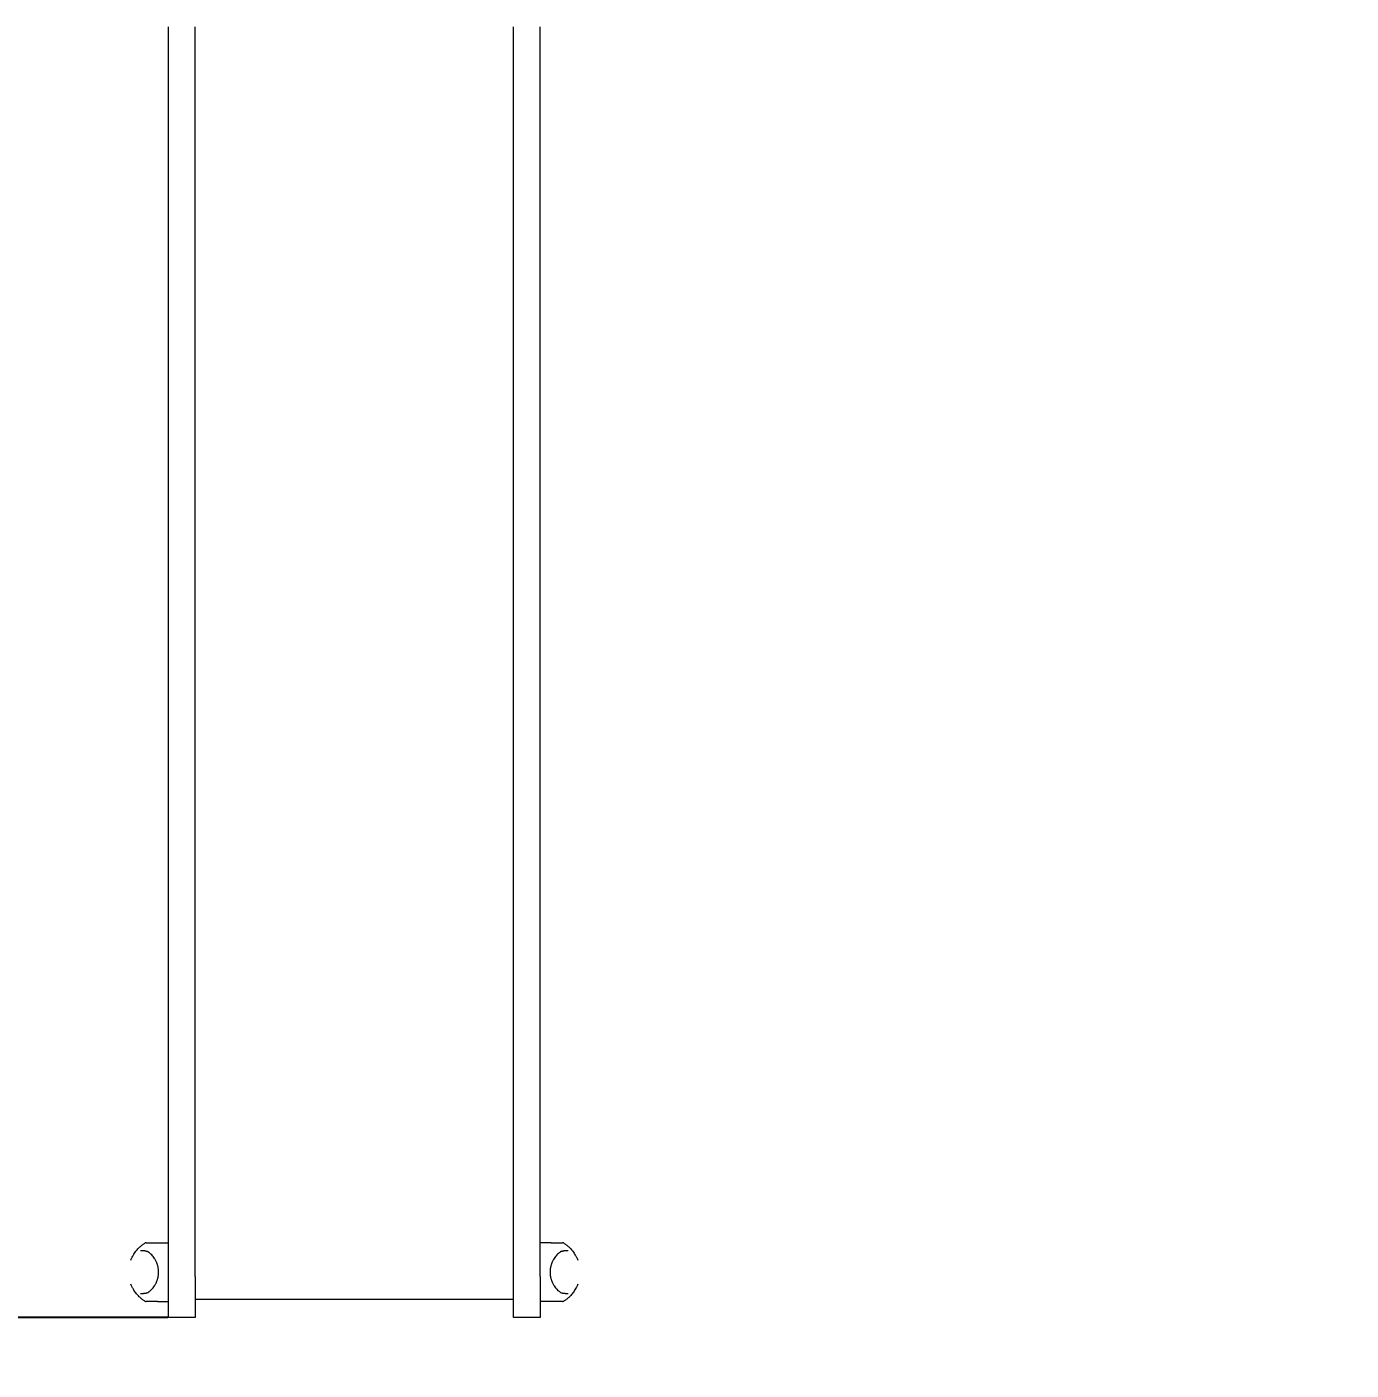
# Model space of a CAD drawing. Extents: x -5207 to 7460, y -6482 to 6318.
# Drawn here: x -929 to 1209, y -2750 to -582 of the extents above; entities that cross this region are included whole.
import ezdxf

# ---------------------------------------------------------------- set-up
doc = ezdxf.new("R2010")
doc.units = 0
doc.header["$LTSCALE"] = 5
doc.header["$PDMODE"] = 33
doc.header["$PDSIZE"] = 20
doc.layers.get('Defpoints').update_dxf_attribs({"linetype": 'CONTINUOUS'})
doc.layers.add('Lg_dim', color=7, linetype='CONTINUOUS')
doc.layers.add('Lg_prod', color=40, linetype='CONTINUOUS')
doc.styles.add('LG1', font='arial.ttf', dxfattribs={"height": 185})
doc.dimstyles.new('LG_DIM', dxfattribs={"dimtxt": 185, "dimasz": 120, "dimexe": 50, "dimexo": 1, "dimgap": 50, "dimtad": 0, "dimtih": 1, "dimtoh": 1, "dimdec": 0, "dimrnd": 10, "dimdsep": 46, "dimtxsty": 'LG1', "dimcen": 2.5, "dimclrt": 4, "dimadec": 4, "dimazin": 0, "dimtfac": 1, "dimtdec": 0, "dimtmove": 0, "dimatfit": 3, "dimfxl": 1, "dimtolj": 1, "dimtzin": 0, "dimarcsym": 0})

# ---------------------------------------------------------------- blocks, each defined once
blk = doc.blocks.new('*D4')
at = {"layer": 'Defpoints', "color": 0, "transparency": 16777216}
for p in [(-2635.8, 778.5, 0.2), (5060.8, -1646.5), (5060.8, -6051.4)]:
    blk.add_point(p, dxfattribs=at)
at = {"layer": 'Lg_dim', "color": 0, "lineweight": -2, "transparency": 16777216}
for p, q in [((-2635.8, 777.5), (-2635.8, -6101.4)), ((5060.8, -1647.5), (5060.8, -6101.4)), ((-2515.8, -6051.4), (539, -6051.4)), ((4940.8, -6051.4), (1808.5, -6051.4))]:
    blk.add_line(p, q, dxfattribs=at)
at = {"layer": 'Lg_dim', "color": 0, "transparency": 16777216}
for points in [[(-2515.8, -6031.4), (-2515.8, -6071.4), (-2635.8, -6051.4)], [(4940.8, -6031.4), (4940.8, -6071.4), (5060.8, -6051.4)]]:
    blk.add_solid(points, dxfattribs=at)
at = {"layer": 'Lg_dim', "color": 4, "transparency": 16777216, "insert": (1173.7, -6051.4), "char_height": 185, "attachment_point": 5, "style": 'LG1'}
blk.add_mtext('\\A1;7700 mm\\P [(25\'-3{\\H1.000000x;\\S1/4;}")]', dxfattribs=at)
blk = doc.blocks.new('*D5')
at = {"layer": 'Defpoints', "color": 0, "transparency": 16777216}
for p in [(-283.4, 3694.5, 0.2), (-100, -4659.7), (6750.7, -4659.7)]:
    blk.add_point(p, dxfattribs=at)
at = {"layer": 'Lg_dim', "color": 0, "lineweight": -2, "transparency": 16777216}
for p, q in [((-282.4, 3694.5), (6800.7, 3694.5)), ((6750.7, 3574.5), (6750.7, -297.9)), ((6750.7, -4539.7), (6750.7, -1197.7)), ((-99, -4659.7), (6800.7, -4659.7))]:
    blk.add_line(p, q, dxfattribs=at)
at = {"layer": 'Lg_dim', "color": 0, "transparency": 16777216}
for points in [[(6730.7, 3574.5), (6770.7, 3574.5), (6750.7, 3694.5)], [(6730.7, -4539.7), (6770.7, -4539.7), (6750.7, -4659.7)]]:
    blk.add_solid(points, dxfattribs=at)
at = {"layer": 'Lg_dim', "color": 4, "transparency": 16777216, "insert": (6750.7, -747.8), "char_height": 185, "attachment_point": 5, "style": 'LG1'}
blk.add_mtext('\\A1;8350 mm\\P [(27\'-5{\\H1.000000x;\\S1/8;}")]', dxfattribs=at)
blk = doc.blocks.new('*D6')
at = {"layer": 'Defpoints', "color": 0, "transparency": 16777216}
for p in [(-250.2, 2014.9), (-4497.8, -2664.7), (-700, -2664.7)]:
    blk.add_point(p, dxfattribs=at)
at = {"layer": 'Lg_dim', "color": 0, "lineweight": -2, "transparency": 16777216}
for p, q in [((-251.2, 2014.9), (-4547.8, 2014.9)), ((-4497.8, 1894.9), (-4497.8, 117.7)), ((-4497.8, -2544.7), (-4497.8, -785.4)), ((-701, -2664.7), (-4547.8, -2664.7))]:
    blk.add_line(p, q, dxfattribs=at)
at = {"layer": 'Lg_dim', "color": 0, "transparency": 16777216}
for points in [[(-4517.8, 1894.9), (-4477.8, 1894.9), (-4497.8, 2014.9)], [(-4517.8, -2544.7), (-4477.8, -2544.7), (-4497.8, -2664.7)]]:
    blk.add_solid(points, dxfattribs=at)
at = {"layer": 'Lg_dim', "color": 4, "transparency": 16777216, "insert": (-4497.8, -333.8), "char_height": 185, "attachment_point": 5, "style": 'LG1'}
blk.add_mtext('\\A1;4680 mm\\P [(15\'-4{\\H1.000000x;\\S3/8;}")]', dxfattribs=at)

msp = doc.modelspace()

# ---------------------------------------------------------------- linework, layer by layer
at = {"layer": 'Lg_prod', "linetype": 'Continuous', "lineweight": 0}
for p, q in [((-700, -1731.3), (-700, -582.2)), ((-657, -1731.3), (-657, -582.2)), ((-143, -1731.3), (-143, -582.2)), ((-100, -1731.3), (-100, -582.2)), ((-700, -2128.2), (-700, -1731.3)), ((-657, -2128.2), (-657, -1731.3)), ((-143, -2128.2), (-143, -1731.3)), ((-100, -2128.2), (-100, -1731.3)), ((-700, -2598.6), (-700, -2128.2)), ((-657, -2598.6), (-657, -2128.2)), ((-143, -2598.6), (-143, -2128.2)), ((-100, -2598.6), (-100, -2128.2)), ((-734.3, -2544.3), (-717.7, -2544.3)), ((-717.7, -2544.3), (-700, -2544.3)), ((-82.3, -2544.3), (-100, -2544.3)), ((-82.3, -2544.3), (-65.7, -2544.3)), ((-700, -2664.7), (-700, -2598.6)), ((-657, -2598.6), (-657, -2664.7)), ((-143, -2664.7), (-143, -2598.6)), ((-100, -2598.6), (-100, -2664.7)), ((-717.7, -2639.3), (-734.3, -2639.3)), ((-717.7, -2639.3), (-700, -2639.3)), ((-657, -2635.2), (-143, -2635.2)), ((-82.3, -2639.3), (-100, -2639.3)), ((-65.7, -2639.3), (-82.3, -2639.3)), ((-657, -2664.7), (-700, -2664.7)), ((-100, -2664.7), (-143, -2664.7))]:
    msp.add_line(p, q, dxfattribs=at)
for centre, start, end in [((-736, -2547.3), 90, 121.1552), ((-64, -2547.3), 58.8448, 90), ((-736, -2636.3), 238.8448, 270), ((-64, -2636.3), 270, 301.1552)]:
    msp.add_arc(centre, 3, start, end, dxfattribs=at)
for points, knots in [([(-760.5, -2572.2), (-759.9, -2570.6), (-759.2, -2569), (-757.9, -2566.4), (-757.2, -2565.2), (-756, -2563), (-755.3, -2562), (-753.3, -2559), (-751.9, -2557.2), (-749.8, -2554.8), (-749, -2554), (-747.6, -2552.5), (-746.8, -2551.8), (-744.6, -2549.8), (-743.2, -2548.6), (-740.3, -2546.5), (-738.9, -2545.6), (-737.5, -2544.7)], [0.09091681, 0.09091681, 0.09091681, 0.09091681, 0.09645687, 0.09645687, 0.10076925, 0.10076925, 0.10508163, 0.10508163, 0.11370639, 0.11370639, 0.11801877, 0.11801877, 0.12233115, 0.12233115, 0.13095591, 0.13095591, 0.13958067, 0.13958067, 0.13958067, 0.13958067]), ([(-736, -2544.3), (-736, -2544.3), (-735.9, -2544.3), (-735.7, -2544.3), (-735.6, -2544.3), (-735.1, -2544.3), (-734.7, -2544.3), (-734.3, -2544.3)], [0, 0, 0, 0, 0.002390647, 0.002390647, 0.004781294, 0.004781294, 0.009562588, 0.009562588, 0.009562588, 0.009562588]), ([(-735.8, -2557.7), (-735.5, -2557.7), (-735.2, -2557.7), (-734.7, -2557.9), (-734.5, -2558), (-734.3, -2558.1)], [0, 0, 0, 0, 0.003322436, 0.003322436, 0.006644871, 0.006644871, 0.006644871, 0.006644871]), ([(-65.7, -2544.3), (-65.3, -2544.3), (-64.9, -2544.3), (-64.4, -2544.3), (-64.3, -2544.3), (-64.1, -2544.3), (-64, -2544.3), (-64, -2544.3)], [0, 0, 0, 0, 0.004780115, 0.004780115, 0.007170172, 0.007170172, 0.009560229, 0.009560229, 0.009560229, 0.009560229]), ([(-65.7, -2558.1), (-65.5, -2558), (-65.3, -2557.9), (-64.8, -2557.7), (-64.5, -2557.7), (-64.2, -2557.7)], [0, 0, 0, 0, 0.003322436, 0.003322436, 0.006644871, 0.006644871, 0.006644871, 0.006644871]), ([(-62.5, -2544.7), (-61.1, -2545.6), (-59.7, -2546.5), (-56.8, -2548.6), (-55.3, -2549.8), (-53.1, -2551.8), (-52.4, -2552.5), (-50.9, -2554), (-50.2, -2554.8), (-48.1, -2557.2), (-46.7, -2559), (-44.7, -2562), (-44, -2563), (-43.1, -2564.7), (-42.8, -2565.2), (-42.2, -2566.3), (-41.9, -2566.9), (-40.8, -2569), (-40.1, -2570.6), (-39.5, -2572.2)], [0.00150942, 0.00150942, 0.00150942, 0.00150942, 0.01014356, 0.01014356, 0.01877771, 0.01877771, 0.02309478, 0.02309478, 0.02741185, 0.02741185, 0.036046, 0.036046, 0.04036307, 0.04036307, 0.04252161, 0.04252161, 0.04468015, 0.04468015, 0.05024562, 0.05024562, 0.05024562, 0.05024562]), ([(-716.4, -2585.3), (-716.6, -2584.5), (-716.7, -2583.9), (-717, -2582.6), (-717.1, -2581.9), (-717.4, -2580.8), (-717.6, -2580.3), (-717.9, -2579.2), (-718.1, -2578.8), (-718.6, -2577.4), (-718.9, -2576.5), (-719.6, -2575), (-720, -2574.2), (-720.7, -2572.8), (-721, -2572.2), (-721.7, -2571), (-722.1, -2570.4), (-723.2, -2568.7), (-724, -2567.7), (-725.5, -2565.8), (-726.2, -2564.9), (-727.8, -2563.3), (-728.6, -2562.6), (-730.9, -2560.4), (-732.6, -2559.2), (-734.3, -2558.1)], [0.11431727, 0.11431727, 0.11431727, 0.11431727, 0.1173279, 0.1173279, 0.12033854, 0.12033854, 0.12334917, 0.12334917, 0.12635981, 0.12635981, 0.13238108, 0.13238108, 0.13840235, 0.13840235, 0.14442361, 0.14442361, 0.15044488, 0.15044488, 0.16248742, 0.16248742, 0.17452996, 0.17452996, 0.1865725, 0.1865725, 0.21065758, 0.21065758, 0.21065758, 0.21065758]), ([(-65.7, -2558.1), (-67.4, -2559.2), (-69, -2560.4), (-71.4, -2562.6), (-72.2, -2563.3), (-73.8, -2564.9), (-74.5, -2565.8), (-76, -2567.7), (-76.8, -2568.7), (-78.2, -2570.9), (-79, -2572.1), (-79.9, -2573.8), (-80, -2574.2), (-80.4, -2574.9), (-80.6, -2575.3), (-81.1, -2576.5), (-81.4, -2577.4), (-81.9, -2578.8), (-82.1, -2579.2), (-82.4, -2580.3), (-82.6, -2580.8), (-82.8, -2581.7), (-82.9, -2582), (-83, -2582.6), (-83.1, -2582.9), (-83.3, -2583.9), (-83.4, -2584.5), (-83.6, -2585.3)], [0.00352356, 0.00352356, 0.00352356, 0.00352356, 0.02766397, 0.02766397, 0.03973418, 0.03973418, 0.05180439, 0.05180439, 0.0638746, 0.0638746, 0.0759448, 0.0759448, 0.07896236, 0.07896236, 0.08197991, 0.08197991, 0.08801501, 0.08801501, 0.09103256, 0.09103256, 0.09405011, 0.09405011, 0.09555889, 0.09555889, 0.09706767, 0.09706767, 0.10008522, 0.10008522, 0.10008522, 0.10008522]), ([(-734.3, -2625.4), (-732.6, -2624.3), (-731, -2623.1), (-728.6, -2621), (-727.8, -2620.3), (-726.2, -2618.6), (-725.5, -2617.8), (-724, -2615.9), (-723.2, -2614.9), (-721.8, -2612.7), (-721, -2611.4), (-720.1, -2609.7), (-720, -2609.4), (-719.6, -2608.6), (-719.4, -2608.2), (-718.9, -2607), (-718.6, -2606.2), (-718.1, -2604.8), (-717.9, -2604.3), (-717.6, -2603.3), (-717.4, -2602.8), (-717.2, -2601.9), (-717.1, -2601.6), (-717, -2601), (-716.9, -2600.7), (-716.7, -2599.7), (-716.6, -2599), (-716.4, -2598.3)], [0.00352356, 0.00352356, 0.00352356, 0.00352356, 0.02766397, 0.02766397, 0.03973418, 0.03973418, 0.05180439, 0.05180439, 0.0638746, 0.0638746, 0.0759448, 0.0759448, 0.07896236, 0.07896236, 0.08197991, 0.08197991, 0.08801501, 0.08801501, 0.09103256, 0.09103256, 0.09405011, 0.09405011, 0.09555889, 0.09555889, 0.09706767, 0.09706767, 0.10008522, 0.10008522, 0.10008522, 0.10008522]), ([(-715.9, -2591.8), (-715.9, -2591.5), (-715.9, -2591.2), (-715.9, -2590.6), (-715.9, -2590.3), (-716, -2589.4), (-716, -2588.8), (-716.1, -2587.7), (-716.2, -2587.2), (-716.3, -2586.2), (-716.4, -2585.8), (-716.4, -2585.3)], [0.107206583, 0.107206583, 0.107206583, 0.107206583, 0.108095419, 0.108095419, 0.108984254, 0.108984254, 0.110761926, 0.110761926, 0.112539597, 0.112539597, 0.114317268, 0.114317268, 0.114317268, 0.114317268]), ([(-716.4, -2598.3), (-716.4, -2597.8), (-716.3, -2597.3), (-716.2, -2596.4), (-716.1, -2595.8), (-716, -2594.7), (-716, -2594.2), (-715.9, -2593), (-715.9, -2592.4), (-715.9, -2591.8)], [0.100085218, 0.100085218, 0.100085218, 0.100085218, 0.10186556, 0.10186556, 0.103645901, 0.103645901, 0.105426242, 0.105426242, 0.107206583, 0.107206583, 0.107206583, 0.107206583]), ([(-83.6, -2585.3), (-83.6, -2585.7), (-83.7, -2586.2), (-83.8, -2587.2), (-83.9, -2587.7), (-84, -2588.8), (-84, -2589.4), (-84.1, -2590.6), (-84.1, -2591.2), (-84.1, -2591.8)], [0.100085218, 0.100085218, 0.100085218, 0.100085218, 0.10186556, 0.10186556, 0.103645901, 0.103645901, 0.105426242, 0.105426242, 0.107206583, 0.107206583, 0.107206583, 0.107206583]), ([(-84.1, -2591.8), (-84.1, -2592.1), (-84.1, -2592.4), (-84.1, -2593), (-84.1, -2593.3), (-84, -2594.2), (-84, -2594.7), (-83.9, -2595.8), (-83.8, -2596.4), (-83.7, -2597.3), (-83.6, -2597.8), (-83.6, -2598.3)], [0.107206583, 0.107206583, 0.107206583, 0.107206583, 0.108095419, 0.108095419, 0.108984254, 0.108984254, 0.110761926, 0.110761926, 0.112539597, 0.112539597, 0.114317268, 0.114317268, 0.114317268, 0.114317268]), ([(-83.6, -2598.3), (-83.4, -2599), (-83.3, -2599.7), (-83, -2601), (-82.9, -2601.6), (-82.6, -2602.8), (-82.4, -2603.3), (-82.1, -2604.3), (-81.9, -2604.8), (-81.4, -2606.2), (-81.1, -2607), (-80.4, -2608.6), (-80, -2609.3), (-79.3, -2610.7), (-79, -2611.4), (-78.3, -2612.6), (-77.9, -2613.2), (-76.8, -2614.9), (-76, -2615.9), (-74.5, -2617.8), (-73.8, -2618.6), (-72.2, -2620.3), (-71.4, -2621), (-69.1, -2623.1), (-67.4, -2624.3), (-65.7, -2625.4)], [0.11431727, 0.11431727, 0.11431727, 0.11431727, 0.1173279, 0.1173279, 0.12033854, 0.12033854, 0.12334917, 0.12334917, 0.12635981, 0.12635981, 0.13238108, 0.13238108, 0.13840235, 0.13840235, 0.14442361, 0.14442361, 0.15044488, 0.15044488, 0.16248742, 0.16248742, 0.17452996, 0.17452996, 0.1865725, 0.1865725, 0.21065758, 0.21065758, 0.21065758, 0.21065758]), ([(-737.5, -2638.9), (-738.9, -2638), (-740.3, -2637.1), (-743.2, -2634.9), (-744.7, -2633.8), (-746.9, -2631.7), (-747.6, -2631), (-749.1, -2629.5), (-749.8, -2628.8), (-751.9, -2626.3), (-753.3, -2624.5), (-755.3, -2621.6), (-756, -2620.5), (-756.9, -2618.9), (-757.2, -2618.3), (-757.8, -2617.2), (-758.1, -2616.6), (-759.2, -2614.6), (-759.9, -2613), (-760.5, -2611.4)], [0.00150942, 0.00150942, 0.00150942, 0.00150942, 0.01014356, 0.01014356, 0.01877771, 0.01877771, 0.02309478, 0.02309478, 0.02741185, 0.02741185, 0.036046, 0.036046, 0.04036307, 0.04036307, 0.04252161, 0.04252161, 0.04468015, 0.04468015, 0.05024562, 0.05024562, 0.05024562, 0.05024562]), ([(-39.5, -2611.4), (-40.1, -2613), (-40.8, -2614.5), (-42.1, -2617.2), (-42.8, -2618.3), (-44, -2620.5), (-44.7, -2621.6), (-46.7, -2624.5), (-48.1, -2626.3), (-50.2, -2628.8), (-51, -2629.6), (-52.4, -2631.1), (-53.2, -2631.8), (-55.4, -2633.8), (-56.8, -2635), (-59.7, -2637.1), (-61.1, -2638), (-62.5, -2638.9)], [0.09091681, 0.09091681, 0.09091681, 0.09091681, 0.09645687, 0.09645687, 0.10076925, 0.10076925, 0.10508163, 0.10508163, 0.11370639, 0.11370639, 0.11801877, 0.11801877, 0.12233115, 0.12233115, 0.13095591, 0.13095591, 0.13958067, 0.13958067, 0.13958067, 0.13958067]), ([(-734.3, -2639.3), (-734.7, -2639.3), (-735.1, -2639.3), (-735.6, -2639.3), (-735.7, -2639.3), (-735.9, -2639.3), (-736, -2639.3), (-736, -2639.3)], [0, 0, 0, 0, 0.004780115, 0.004780115, 0.007170172, 0.007170172, 0.009560229, 0.009560229, 0.009560229, 0.009560229]), ([(-734.3, -2625.4), (-734.5, -2625.6), (-734.7, -2625.7), (-735.2, -2625.8), (-735.5, -2625.9), (-735.8, -2625.9)], [0, 0, 0, 0, 0.003322436, 0.003322436, 0.006644871, 0.006644871, 0.006644871, 0.006644871]), ([(-64.2, -2625.9), (-64.5, -2625.9), (-64.8, -2625.8), (-65.3, -2625.7), (-65.5, -2625.6), (-65.7, -2625.4)], [0, 0, 0, 0, 0.003322436, 0.003322436, 0.006644871, 0.006644871, 0.006644871, 0.006644871]), ([(-64, -2639.3), (-64, -2639.3), (-64.1, -2639.3), (-64.3, -2639.3), (-64.4, -2639.3), (-64.9, -2639.3), (-65.3, -2639.3), (-65.7, -2639.3)], [0, 0, 0, 0, 0.002390647, 0.002390647, 0.004781294, 0.004781294, 0.009562588, 0.009562588, 0.009562588, 0.009562588])]:
    msp.add_open_spline(points, degree=3, knots=knots, dxfattribs=at)
for points in [[(-735.8, -2557.7), (-738.9, -2557.6), (-741.9, -2557.6), (-744.9, -2557.5)], [(-55.1, -2557.5), (-58.1, -2557.6), (-61.1, -2557.6), (-64.2, -2557.7)], [(-744.9, -2626.1), (-741.9, -2626), (-738.9, -2625.9), (-735.8, -2625.9)], [(-64.2, -2625.9), (-61.1, -2625.9), (-58.1, -2626), (-55.1, -2626.1)]]:
    msp.add_rational_spline(points, [1, 0.999999597665, 0.999999597665, 1], degree=3, dxfattribs=at)

# ---------------------------------------------------------------- dimensions: what is measured, and where the dimension line sits
at = {"layer": 'Lg_dim'}
for base, p1, p2, picture, middle in [((6750.7, -4659.7), (-283.4, 3694.5, 0.2), (-100, -4659.7), '*D5', (6750.7, -747.8)), ((-4497.8, -2664.7), (-250.2, 2014.9), (-700, -2664.7), '*D6', (-4497.8, -333.8))]:
    dim = msp.add_linear_dim(base=base, p1=p1, p2=p2, angle=90, dimstyle='LG_DIM', override={"dimpost": ' mm\\X'}, dxfattribs=at)
    dim.commit()
    dim.dimension.update_dxf_attribs({"geometry": picture, "text_midpoint": middle, "dimtype": 160})
dim = msp.add_linear_dim(base=(5060.8, -6051.4), p1=(-2635.8, 778.5, 0.2), p2=(5060.8, -1646.5), dimstyle='LG_DIM', override={"dimpost": ' mm\\X'}, dxfattribs=at)
dim.commit()
dim.dimension.update_dxf_attribs({"geometry": '*D4', "text_midpoint": (1173.7, -6051.4), "dimtype": 160})

doc.saveas('drawing.dxf')
